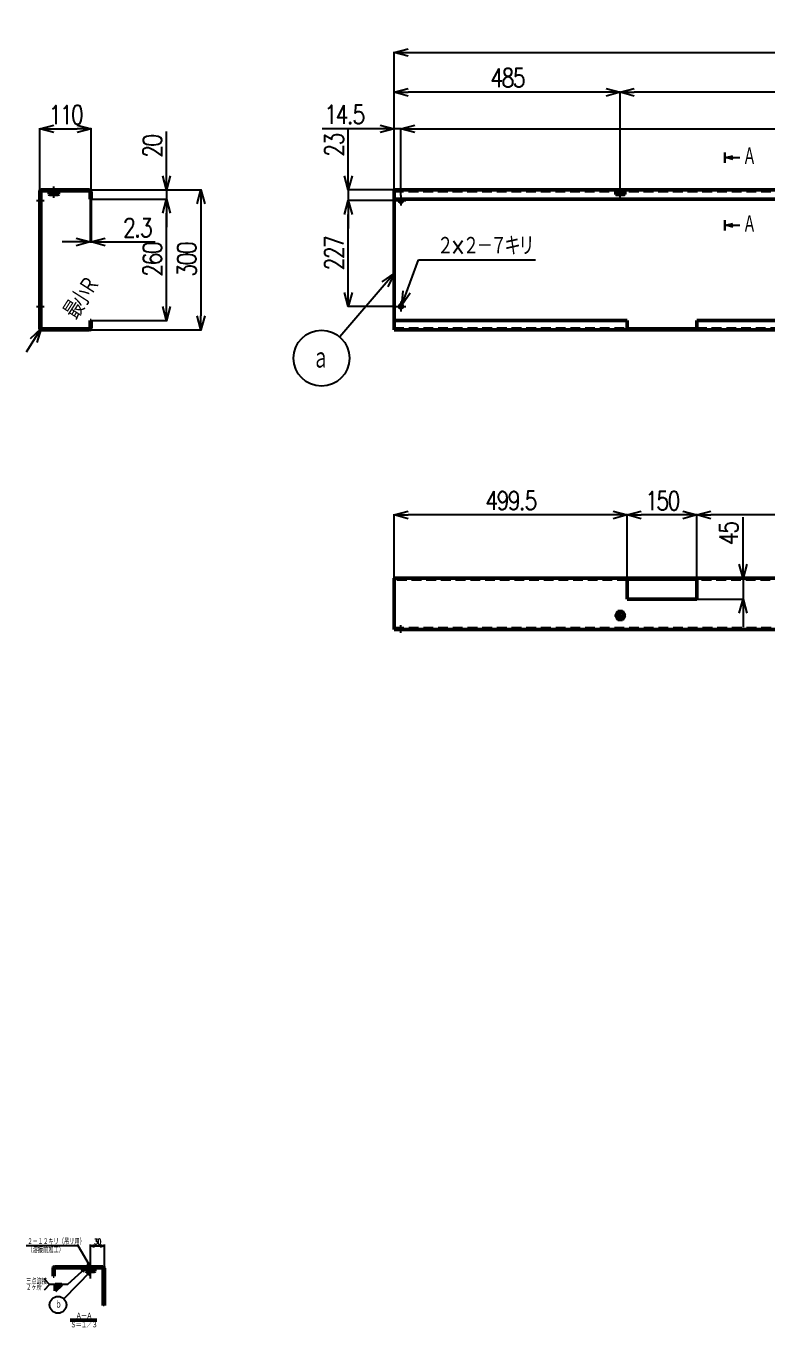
# Model space of a CAD drawing. Header units: millimetres. Extents: x -2763 to 218, y -2289 to 501.
# Drawn here: x -2763 to -1172, y -2289 to 501 of the extents above; entities that cross this region are included whole.
import ezdxf

# ---------------------------------------------------------------- set-up
doc = ezdxf.new("R2010")
doc.units = ezdxf.units.MM
doc.header["$LTSCALE"] = 1.653543
doc.linetypes.add('CENTER', pattern=[50.8, 31.75, -6.35, 6.35, -6.35])
doc.linetypes.add('DASHED', pattern=[19.05, 12.7, -6.35])
for name, color, linetype in [('NoLayerName_001', 7, 'Continuous'), ('NoLayerName_002', 7, 'Continuous'), ('NoLayerName_003', 7, 'Continuous')]:
    doc.layers.add(name, color=color, linetype=linetype)
doc.styles.get("Standard").update_dxf_attribs({"font": 'txt', "bigfont": 'extfont2'})
doc.dimstyles.get("Standard").update_dxf_attribs({"dimtxt": 2.5, "dimasz": 2.5, "dimexe": 1.25, "dimexo": 0.625, "dimtad": 1, "dimdec": 3, "dimzin": 0, "dimdsep": 46, "dimtxsty": 'Standard', "dimcen": 2.5, "dimadec": 0, "dimazin": 0, "dimtfac": 0.75, "dimtdec": 3, "dimtmove": 0, "dimatfit": 3, "dimfxl": 1, "dimarcsym": 0})

# ---------------------------------------------------------------- blocks, each defined once
blk = doc.blocks.new('_OPEN30')
at = {"color": 0, "linetype": 'ByBlock', "lineweight": -2}
for p, q in [((-1, 0.267949), (0, 0)), ((0, 0), (-1, -0.267949)), ((0, 0), (-1, 0))]:
    blk.add_line(p, q, dxfattribs=at)
blk = doc.blocks.new('*D40')
at = {"layer": 'Defpoints', "color": 0}
for p in [(-2071.7, 127), (-1970.5, 127), (-1971.8, -100)]:
    blk.add_point(p, dxfattribs=at)
at = {"layer": 'NoLayerName_001', "color": 0, "linetype": 'Continuous', "lineweight": 25}
for p, q in [((-1971.1, 127), (-2073, 127)), ((-2071.7, -70), (-2071.7, 97)), ((-1972.4, -100), (-2073, -100))]:
    blk.add_line(p, q, dxfattribs=at)
at = {"layer": 'NoLayerName_001', "color": 0, "lineweight": 25, "xscale": 30, "yscale": 30, "zscale": 30}
for p, rotation in [((-2071.7, 127), 90), ((-2071.7, -100), 270)]:
    blk.add_blockref('_OPEN30', p, dxfattribs=dict(at, rotation=rotation))
at = {"layer": 'NoLayerName_001', "color": 2, "lineweight": 50, "insert": (-2102.2, 13.5), "char_height": 40, "attachment_point": 5, "rotation": 90}
blk.add_mtext('\\W0.800000;\\T0.875000;227', dxfattribs=at)
blk = doc.blocks.new('*D41')
at = {"layer": 'Defpoints', "color": 0}
for p in [(-1973.5, 150), (-2071.7, 127), (-1970.5, 127)]:
    blk.add_point(p, dxfattribs=at)
at = {"layer": 'NoLayerName_001', "color": 0, "linetype": 'Continuous', "lineweight": 25}
for p, q in [((-2071.7, 150), (-2071.7, 280.3)), ((-2071.7, 180), (-2071.7, 210)), ((-1974.1, 150), (-2073, 150)), ((-2071.7, 150), (-2071.7, 127)), ((-1971.1, 127), (-2073, 127)), ((-2071.7, 97), (-2071.7, 67))]:
    blk.add_line(p, q, dxfattribs=at)
at = {"layer": 'NoLayerName_001', "color": 0, "lineweight": 25, "xscale": 30, "yscale": 30, "zscale": 30}
for p, rotation in [((-2071.7, 150), 270), ((-2071.7, 127), 90)]:
    blk.add_blockref('_OPEN30', p, dxfattribs=dict(at, rotation=rotation))
at = {"layer": 'NoLayerName_001', "color": 2, "lineweight": 50, "insert": (-2102.2, 245.1), "char_height": 40, "attachment_point": 5, "rotation": 90}
blk.add_mtext('\\W0.800000;\\T0.875000;23', dxfattribs=at)
blk = doc.blocks.new('*D42')
at = {"layer": 'Defpoints', "color": 0}
for p in [(0, 444.3), (-1973.5, 150), (0, 150)]:
    blk.add_point(p, dxfattribs=at)
at = {"layer": 'NoLayerName_001', "color": 0, "linetype": 'Continuous', "lineweight": 25}
for p, q in [((-1973.5, 150.6), (-1973.5, 445.6)), ((-1943.5, 444.3), (-30, 444.3)), ((0, 150.6), (0, 445.6))]:
    blk.add_line(p, q, dxfattribs=at)
at = {"layer": 'NoLayerName_001', "color": 0, "lineweight": 25, "xscale": 30, "yscale": 30, "zscale": 30, "rotation": 180}
blk.add_blockref('_OPEN30', (-1973.5, 444.3), dxfattribs=at)
at = {"layer": 'NoLayerName_001', "color": 0, "lineweight": 25, "xscale": 30, "yscale": 30, "zscale": 30}
blk.add_blockref('_OPEN30', (0, 444.3), dxfattribs=at)
at = {"layer": 'NoLayerName_001', "color": 2, "lineweight": 50, "insert": (-979.5, 474.7), "char_height": 40, "attachment_point": 5}
blk.add_mtext('\\W0.800000;\\T0.875000;1973.5', dxfattribs=at)
blk = doc.blocks.new('*D43')
at = {"layer": 'Defpoints', "color": 0}
for p in [(-1973.5, 280.6), (-1973.5, 150), (-1959, 137.5)]:
    blk.add_point(p, dxfattribs=at)
at = {"layer": 'NoLayerName_001', "color": 0, "linetype": 'Continuous', "lineweight": 25}
for p, q in [((-1973.5, 280.6), (-2128.1, 280.6)), ((-2003.5, 280.6), (-2033.5, 280.6)), ((-1973.5, 150.6), (-1973.5, 281.9)), ((-1959, 280.6), (-1973.5, 280.6)), ((-1929, 280.6), (-1899, 280.6))]:
    blk.add_line(p, q, dxfattribs=at)
at = {"layer": 'NoLayerName_001', "color": 0, "lineweight": 25, "xscale": 30, "yscale": 30, "zscale": 30}
blk.add_blockref('_OPEN30', (-1973.5, 280.6), dxfattribs=at)
at = {"layer": 'NoLayerName_001', "color": 0, "lineweight": 25, "xscale": 30, "yscale": 30, "zscale": 30, "rotation": 180}
blk.add_blockref('_OPEN30', (-1959, 280.6), dxfattribs=at)
at = {"layer": 'NoLayerName_001', "color": 2, "lineweight": 50, "insert": (-2080.8, 311.5), "char_height": 40, "attachment_point": 5}
blk.add_mtext('\\W0.800000;\\T0.875000;14.5', dxfattribs=at)
blk = doc.blocks.new('*D45')
at = {"layer": 'Defpoints', "color": 0}
for p in [(-1973.5, 359), (-1973.5, 150), (-1488.5, 157)]:
    blk.add_point(p, dxfattribs=at)
at = {"layer": 'NoLayerName_001', "color": 0, "linetype": 'Continuous', "lineweight": 25}
for p, q in [((-1973.5, 150.6), (-1973.5, 360.2)), ((-1518.5, 359), (-1943.5, 359)), ((-1488.5, 157.6), (-1488.5, 360.2))]:
    blk.add_line(p, q, dxfattribs=at)
at = {"layer": 'NoLayerName_001', "color": 0, "lineweight": 25, "xscale": 30, "yscale": 30, "zscale": 30}
for p, rotation in [((-1973.5, 359), 180), ((-1488.5, 359), 360)]:
    blk.add_blockref('_OPEN30', p, dxfattribs=dict(at, rotation=rotation))
at = {"layer": 'NoLayerName_001', "color": 2, "lineweight": 50, "insert": (-1731, 389.9), "char_height": 40, "attachment_point": 5}
blk.add_mtext('\\W0.800000;\\T0.875000;485', dxfattribs=at)
blk = doc.blocks.new('*D46')
at = {"layer": 'Defpoints', "color": 0}
for p in [(-1488.5, 359), (-1488.5, 359), (-488.5, 157)]:
    blk.add_point(p, dxfattribs=at)
at = {"layer": 'NoLayerName_001', "color": 0, "linetype": 'Continuous', "lineweight": 25}
for p, q in [((-518.5, 359), (-1458.5, 359)), ((-488.5, 157.6), (-488.5, 360.2))]:
    blk.add_line(p, q, dxfattribs=at)
at = {"layer": 'NoLayerName_001', "color": 0, "lineweight": 25, "xscale": 30, "yscale": 30, "zscale": 30}
for p, rotation in [((-1488.5, 359), 180), ((-488.5, 359), 360)]:
    blk.add_blockref('_OPEN30', p, dxfattribs=dict(at, rotation=rotation))
at = {"layer": 'NoLayerName_001', "color": 2, "lineweight": 50, "insert": (-988.5, 389.4), "char_height": 40, "attachment_point": 5}
blk.add_mtext('\\W0.800000;\\T0.875000;1000', dxfattribs=at)
blk = doc.blocks.new('*D47')
at = {"layer": 'Defpoints', "color": 0}
for p in [(-19.5, 280.6), (-1959, 137.5), (-19.5, 137.5)]:
    blk.add_point(p, dxfattribs=at)
at = {"layer": 'NoLayerName_001', "color": 0, "linetype": 'Continuous', "lineweight": 25}
for p, q in [((-1959, 138.1), (-1959, 281.9)), ((-1929, 280.6), (-49.5, 280.6)), ((-19.5, 138.1), (-19.5, 281.9))]:
    blk.add_line(p, q, dxfattribs=at)
at = {"layer": 'NoLayerName_001', "color": 0, "lineweight": 25, "xscale": 30, "yscale": 30, "zscale": 30, "rotation": 180}
blk.add_blockref('_OPEN30', (-1959, 280.6), dxfattribs=at)
at = {"layer": 'NoLayerName_001', "color": 0, "lineweight": 25, "xscale": 30, "yscale": 30, "zscale": 30}
blk.add_blockref('_OPEN30', (-19.5, 280.6), dxfattribs=at)
at = {"layer": 'NoLayerName_001', "color": 2, "lineweight": 50, "insert": (-989.3, 311), "char_height": 40, "attachment_point": 5}
blk.add_mtext('\\W0.800000;\\T0.875000;1939.5', dxfattribs=at)
blk = doc.blocks.new('JZB_0007')
at = {"layer": 'NoLayerName_002', "color": 7, "linetype": 'Continuous', "lineweight": 50}
for p, q in [((0, 300), (0, 0)), ((0, 300), (1973.5, 300)), ((0, 280), (1973.5, 280)), ((1973.5, 300), (1973.5, 0)), ((0, 20), (499.5, 20)), ((499.5, 0), (499.5, 20)), ((649.5, 2.3), (499.5, 2.3)), ((649.5, 0), (649.5, 20)), ((649.5, 20), (1499.5, 20)), ((1499.5, 0), (1499.5, 20)), ((1649.5, 2.3), (1499.5, 2.3)), ((1649.5, 0), (1649.5, 20)), ((1649.5, 20), (1973.5, 20)), ((1973.5, 0), (0, 0))]:
    blk.add_line(p, q, dxfattribs=at)
at = {"layer": 'NoLayerName_002', "color": 3, "linetype": 'DASHED', "lineweight": 50}
for p, q in [((1973.5, 297.7), (0, 297.7)), ((0, 2.3), (499.5, 2.3)), ((649.5, 2.3), (1499.5, 2.3)), ((1649.5, 2.3), (1973.5, 2.3))]:
    blk.add_line(p, q, dxfattribs=at)
blk = doc.blocks.new('JZB_0008')
at = {"layer": 'NoLayerName_003', "color": 4, "linetype": 'CENTER', "lineweight": 25}
blk.add_line((0, 0), (0, 24.3), dxfattribs=at)
blk = doc.blocks.new('JZB_0011')
at = {"layer": 'NoLayerName_002', "color": 3, "linetype": 'DASHED', "lineweight": 50}
for p, q in [((0, 2.3), (0, 0)), ((12, 0), (12, 2.3))]:
    blk.add_line(p, q, dxfattribs=at)
blk = doc.blocks.new('JZB_0012')
at = {"layer": 'NoLayerName_002', "color": 4, "linetype": 'CENTER', "lineweight": 25}
for p, q in [((0, 10.5), (21, 10.5)), ((10.5, 21), (10.5, 0))]:
    blk.add_line(p, q, dxfattribs=at)
at = {"layer": 'NoLayerName_002', "color": 7, "linetype": 'Continuous', "lineweight": 50}
blk.add_circle((10.5, 10.5), 3.5, dxfattribs=at)
blk = doc.blocks.new('JZB_0015')
at = {"layer": 'NoLayerName_002', "color": 4, "linetype": 'CENTER', "lineweight": 25}
for p, q in [((0, 10.5), (21, 10.5)), ((10.5, 21), (10.5, 0))]:
    blk.add_line(p, q, dxfattribs=at)
at = {"layer": 'NoLayerName_002', "color": 7, "linetype": 'Continuous', "lineweight": 50}
blk.add_arc((10.5, 10.5), 3.5, 121.0027, 58.9973, dxfattribs=at)
at = {"layer": 'NoLayerName_002', "color": 3, "linetype": 'DASHED', "lineweight": 50}
blk.add_arc((10.5, 10.5), 3.5, 58.9973, 121.0027, dxfattribs=at)
blk = doc.blocks.new('JZB_0016')
at = {"layer": 'NoLayerName_003', "color": 3, "linetype": 'DASHED', "lineweight": 50}
for p, q in [((0, 8), (0, 0.9)), ((0, 0.9), (0.2, 0.8)), ((0.2, 0.8), (1.6, 0)), ((1.6, 0), (18.1, 0)), ((4.6, 8), (4.6, 0.9)), ((14.4, 8), (14.4, 0.9)), ((18.1, 0), (19.4, 0.8)), ((19.6, 0.9), (19.4, 0.8)), ((19.6, 8), (19.6, 0.9))]:
    blk.add_line(p, q, dxfattribs=at)
for points, start_tangent, end_tangent in [([(0.2, 0.8), (1.2, 0.3), (2.4, 0.1), (3.5, 0.4), (4.6, 0.9)], (0.908709, -0.417431), (0.893804, 0.448458)), ([(4.6, 0.9), (8.1, 0.2), (10.6, 0.2), (13.1, 0.6), (14.4, 0.9)], (0.981285, -0.192563), (0.967962, 0.251095)), ([(14.4, 0.9), (15.7, 0.3), (17.2, 0.1), (18.4, 0.4), (19.6, 0.9)], (0.922243, -0.386611), (0.917216, 0.39839))]:
    blk.add_spline(points, degree=3, dxfattribs=dict(at, start_tangent=start_tangent, end_tangent=end_tangent))
blk = doc.blocks.new('JZB_0017')
at = {"layer": 'NoLayerName_003', "color": 4, "linetype": 'CENTER', "lineweight": 25}
blk.add_line((0, 0), (0, 24.3), dxfattribs=at)
blk = doc.blocks.new('DIM_0002')
at = {"layer": 'NoLayerName_001', "color": 3, "linetype": 'Continuous', "lineweight": 25}
for points in [[(215.8, 241.1), (99.1, 105.5)], [(190.1, 223.6), (215.8, 241.1), (202.3, 213.1)]]:
    blk.add_lwpolyline(points, dxfattribs=at)
blk.add_circle((60, 60), 60, dxfattribs=at)
at = {"layer": 'NoLayerName_001', "color": 2, "linetype": 'Continuous', "lineweight": 50, "width": 0.666667}
blk.add_text('ａ', height=50, dxfattribs=at).set_placement((40, 35))
blk = doc.blocks.new('*D48')
at = {"layer": 'Defpoints', "color": 0}
for p in [(-2625.6, 130), (-2623.3, 130), (-2623.3, 38.3)]:
    blk.add_point(p, dxfattribs=at)
at = {"layer": 'NoLayerName_001', "color": 0, "linetype": 'Continuous', "lineweight": 25}
for p, q in [((-2625.6, 129.4), (-2625.6, 37.1)), ((-2623.3, 129.4), (-2623.3, 37.1)), ((-2655.6, 38.3), (-2685.6, 38.3)), ((-2625.6, 38.3), (-2623.3, 38.3)), ((-2623.3, 38.3), (-2486.1, 38.3)), ((-2593.3, 38.3), (-2563.3, 38.3))]:
    blk.add_line(p, q, dxfattribs=at)
at = {"layer": 'NoLayerName_001', "color": 0, "lineweight": 25, "xscale": 30, "yscale": 30, "zscale": 30}
blk.add_blockref('_OPEN30', (-2625.6, 38.3), dxfattribs=at)
at = {"layer": 'NoLayerName_001', "color": 0, "lineweight": 25, "xscale": 30, "yscale": 30, "zscale": 30, "rotation": 180}
blk.add_blockref('_OPEN30', (-2623.3, 38.3), dxfattribs=at)
at = {"layer": 'NoLayerName_001', "color": 2, "lineweight": 50, "insert": (-2524.7, 68.7), "char_height": 40, "attachment_point": 5}
blk.add_mtext('\\W0.800000;\\T0.875000;2.3', dxfattribs=at)
blk = doc.blocks.new('*D49')
at = {"layer": 'Defpoints', "color": 0}
for p in [(-2623.3, 280.6), (-2733.3, 146.7), (-2623.3, 146.7)]:
    blk.add_point(p, dxfattribs=at)
at = {"layer": 'NoLayerName_001', "color": 0, "linetype": 'Continuous', "lineweight": 25}
for p, q in [((-2733.3, 147.3), (-2733.3, 281.9)), ((-2703.3, 280.6), (-2653.3, 280.6)), ((-2623.3, 147.3), (-2623.3, 281.9))]:
    blk.add_line(p, q, dxfattribs=at)
at = {"layer": 'NoLayerName_001', "color": 0, "lineweight": 25, "xscale": 30, "yscale": 30, "zscale": 30, "rotation": 180}
blk.add_blockref('_OPEN30', (-2733.3, 280.6), dxfattribs=at)
at = {"layer": 'NoLayerName_001', "color": 0, "lineweight": 25, "xscale": 30, "yscale": 30, "zscale": 30}
blk.add_blockref('_OPEN30', (-2623.3, 280.6), dxfattribs=at)
at = {"layer": 'NoLayerName_001', "color": 2, "lineweight": 50, "insert": (-2678.3, 311), "char_height": 40, "attachment_point": 5}
blk.add_mtext('\\W0.800000;\\T0.875000;110', dxfattribs=at)
blk = doc.blocks.new('*D51')
at = {"layer": 'Defpoints', "color": 0}
for p in [(-2730.5, -147.5), (-2730, -146.7)]:
    blk.add_point(p, dxfattribs=at)
at = {"layer": 'NoLayerName_001', "color": 0, "linetype": 'Continuous', "lineweight": 25}
for p, q in [((-2730, -146.7), (-2730.5, -147.5)), ((-2746.7, -172.8), (-2762.9, -198.1))]:
    blk.add_line(p, q, dxfattribs=at)
at = {"layer": 'NoLayerName_001', "color": 0, "lineweight": 25, "xscale": 30, "yscale": 30, "zscale": 30, "rotation": 57.36052432520979}
blk.add_blockref('_OPEN30', (-2730.5, -147.5), dxfattribs=at)
at = {"layer": 'NoLayerName_001', "color": 2, "lineweight": 50, "insert": (-2644.7, -82.2), "char_height": 40, "attachment_point": 5, "rotation": 57.3605}
blk.add_mtext('\\W0.800000;\\T0.875000;最小Ｒ', dxfattribs=at)
blk = doc.blocks.new('_NONE')
blk = doc.blocks.new('*D52')
at = {"layer": 'Defpoints', "color": 0}
for p in [(-2626.6, 150), (-2626.6, -150), (-2387.8, -150)]:
    blk.add_point(p, dxfattribs=at)
at = {"layer": 'NoLayerName_001', "color": 0, "linetype": 'Continuous', "lineweight": 25}
for p, q in [((-2626, 150), (-2386.5, 150)), ((-2387.8, 120), (-2387.8, -120)), ((-2626, -150), (-2386.5, -150))]:
    blk.add_line(p, q, dxfattribs=at)
at = {"layer": 'NoLayerName_001', "color": 0, "lineweight": 25, "xscale": 30, "yscale": 30, "zscale": 30}
for p, rotation in [((-2387.8, 150), 90), ((-2387.8, -150), 270)]:
    blk.add_blockref('_OPEN30', p, dxfattribs=dict(at, rotation=rotation))
at = {"layer": 'NoLayerName_001', "color": 2, "lineweight": 50, "insert": (-2418.2, 0), "char_height": 40, "attachment_point": 5, "rotation": 90}
blk.add_mtext('\\W0.800000;\\T0.875000;300', dxfattribs=at)
blk = doc.blocks.new('*D53')
at = {"layer": 'Defpoints', "color": 0}
for p in [(-2623.3, 130), (-2461.5, 130), (-2623.3, -130)]:
    blk.add_point(p, dxfattribs=at)
at = {"layer": 'NoLayerName_001', "color": 0, "linetype": 'Continuous', "lineweight": 25}
for p, q in [((-2622.7, 130), (-2460.3, 130)), ((-2461.5, -100), (-2461.5, 100)), ((-2622.7, -130), (-2460.3, -130))]:
    blk.add_line(p, q, dxfattribs=at)
at = {"layer": 'NoLayerName_001', "color": 0, "lineweight": 25, "xscale": 30, "yscale": 30, "zscale": 30}
for p, rotation in [((-2461.5, 130), 90), ((-2461.5, -130), 270)]:
    blk.add_blockref('_OPEN30', p, dxfattribs=dict(at, rotation=rotation))
at = {"layer": 'NoLayerName_001', "color": 2, "lineweight": 50, "insert": (-2491.9, 0), "char_height": 40, "attachment_point": 5, "rotation": 90}
blk.add_mtext('\\W0.800000;\\T0.875000;260', dxfattribs=at)
blk = doc.blocks.new('*D54')
at = {"layer": 'Defpoints', "color": 0}
for p in [(-2626.6, 150), (-2623.3, 130), (-2461.5, 130)]:
    blk.add_point(p, dxfattribs=at)
at = {"layer": 'NoLayerName_001', "color": 0, "linetype": 'Continuous', "lineweight": 25}
for p, q in [((-2461.5, 150), (-2461.5, 274.9)), ((-2461.5, 180), (-2461.5, 210)), ((-2626, 150), (-2460.3, 150)), ((-2461.5, 150), (-2461.5, 130)), ((-2622.7, 130), (-2460.3, 130)), ((-2461.5, 100), (-2461.5, 70))]:
    blk.add_line(p, q, dxfattribs=at)
at = {"layer": 'NoLayerName_001', "color": 0, "lineweight": 25, "xscale": 30, "yscale": 30, "zscale": 30}
for p, rotation in [((-2461.5, 150), 270), ((-2461.5, 130), 90)]:
    blk.add_blockref('_OPEN30', p, dxfattribs=dict(at, rotation=rotation))
at = {"layer": 'NoLayerName_001', "color": 2, "lineweight": 50, "insert": (-2491.9, 242.5), "char_height": 40, "attachment_point": 5, "rotation": 90}
blk.add_mtext('\\W0.800000;\\T0.875000;20', dxfattribs=at)
blk = doc.blocks.new('JZB_0020')
at = {"layer": 'NoLayerName_002', "color": 7, "linetype": 'Continuous', "lineweight": 50}
for p, q in [((0, 3.3), (0, 296.7)), ((2.3, 296.7), (2.3, 3.3)), ((3.3, 300), (106.7, 300)), ((106.7, 297.7), (3.3, 297.7)), ((107.7, 280), (107.7, 296.7)), ((110, 280), (107.7, 280)), ((110, 296.7), (110, 280)), ((3.3, 2.3), (106.7, 2.3)), ((107.7, 20), (110, 20)), ((107.7, 3.3), (107.7, 20)), ((110, 20), (110, 3.3)), ((106.7, 0), (3.3, 0))]:
    blk.add_line(p, q, dxfattribs=at)
at = {"layer": 'NoLayerName_002', "color": 3, "linetype": 'DASHED', "lineweight": 50}
blk.add_line((65, 0), (65, 2.3), dxfattribs=at)
at = {"layer": 'NoLayerName_002', "color": 7, "linetype": 'Continuous', "lineweight": 50}
for centre, radius, start, end in [((3.3, 296.7), 3.3, 90, 180), ((3.3, 296.7), 1, 90, 180), ((106.7, 296.7), 3.3, 0, 90), ((106.7, 296.7), 1, 0, 90), ((3.3, 3.3), 3.3, 180, 270), ((3.3, 3.3), 1, 180, 270), ((106.7, 3.3), 1, 270, 0), ((106.7, 3.3), 3.3, 270, 0)]:
    blk.add_arc(centre, radius, start, end, dxfattribs=at)
blk = doc.blocks.new('JZB_0021')
at = {"layer": 'NoLayerName_003', "color": 3, "linetype": 'DASHED', "lineweight": 50}
for p, q in [((0, 15), (0, 7)), ((0.8, 15), (0.8, 7)), ((9.2, 15), (9.2, 7)), ((10, 7), (10, 15))]:
    blk.add_line(p, q, dxfattribs=at)
at = {"layer": 'NoLayerName_003', "color": 4, "linetype": 'CENTER', "lineweight": 25}
blk.add_line((5, 0), (5, 24.3), dxfattribs=at)
blk = doc.blocks.new('JZB_0022')
at = {"layer": 'NoLayerName_002', "color": 4, "linetype": 'CENTER', "lineweight": 25}
blk.add_line((0, 3.5), (16.3, 3.5), dxfattribs=at)
at = {"layer": 'NoLayerName_002', "color": 3, "linetype": 'DASHED', "lineweight": 50}
for p, q in [((9.3, 7), (7, 7)), ((7, 0), (9.3, 0))]:
    blk.add_line(p, q, dxfattribs=at)
blk = doc.blocks.new('JZB_0023')
at = {"layer": 'NoLayerName_002', "color": 4, "linetype": 'CENTER', "lineweight": 25}
blk.add_line((0, 3.5), (16.3, 3.5), dxfattribs=at)
at = {"layer": 'NoLayerName_002', "color": 3, "linetype": 'DASHED', "lineweight": 50}
for p, q in [((9.3, 7), (7, 7)), ((7, 0), (9.3, 0))]:
    blk.add_line(p, q, dxfattribs=at)
blk = doc.blocks.new('JZB_0024')
at = {"layer": 'NoLayerName_002', "color": 3, "linetype": 'DASHED', "lineweight": 50}
for p, q in [((0, 2.3), (0, 0)), ((12, 0), (12, 2.3))]:
    blk.add_line(p, q, dxfattribs=at)
blk = doc.blocks.new('JZB_0025')
at = {"layer": 'NoLayerName_003', "color": 7, "linetype": 'Continuous', "lineweight": 50}
for p, q in [((0, 8), (0, 0.9)), ((0, 0.9), (0.2, 0.8)), ((0.2, 0.8), (1.6, 0)), ((1.6, 0), (18.1, 0)), ((4.6, 8), (4.6, 0.9)), ((14.4, 8), (14.4, 0.9)), ((18.1, 0), (19.4, 0.8)), ((19.6, 0.9), (19.4, 0.8)), ((19.6, 8), (19.6, 0.9))]:
    blk.add_line(p, q, dxfattribs=at)
for points, start_tangent, end_tangent in [([(0.2, 0.8), (1.2, 0.3), (2.4, 0.1), (3.5, 0.4), (4.6, 0.9)], (0.908709, -0.417431), (0.893804, 0.448458)), ([(4.6, 0.9), (8.1, 0.2), (10.6, 0.2), (13.1, 0.6), (14.4, 0.9)], (0.981285, -0.192563), (0.967962, 0.251095)), ([(14.4, 0.9), (15.7, 0.3), (17.2, 0.1), (18.4, 0.4), (19.6, 0.9)], (0.922243, -0.386611), (0.917216, 0.39839))]:
    blk.add_spline(points, degree=3, dxfattribs=dict(at, start_tangent=start_tangent, end_tangent=end_tangent))
blk = doc.blocks.new('*D55')
at = {"layer": 'Defpoints', "color": 0}
for p in [(-1973.5, -546.7), (-1973.5, -682.3), (-1474, -682.3)]:
    blk.add_point(p, dxfattribs=at)
at = {"layer": 'NoLayerName_001', "color": 0, "linetype": 'Continuous', "lineweight": 25}
for p, q in [((-1973.5, -681.7), (-1973.5, -545.4)), ((-1504, -546.7), (-1943.5, -546.7)), ((-1474, -681.7), (-1474, -545.4))]:
    blk.add_line(p, q, dxfattribs=at)
at = {"layer": 'NoLayerName_001', "color": 0, "lineweight": 25, "xscale": 30, "yscale": 30, "zscale": 30}
for p, rotation in [((-1973.5, -546.7), 180), ((-1474, -546.7), 360)]:
    blk.add_blockref('_OPEN30', p, dxfattribs=dict(at, rotation=rotation))
at = {"layer": 'NoLayerName_001', "color": 2, "lineweight": 50, "insert": (-1723.8, -515.8), "char_height": 40, "attachment_point": 5}
blk.add_mtext('\\W0.800000;\\T0.875000;499.5', dxfattribs=at)
blk = doc.blocks.new('*D56')
at = {"layer": 'Defpoints', "color": 0}
for p in [(-1474, -546.7), (-1474, -682.3), (-1324, -682.3)]:
    blk.add_point(p, dxfattribs=at)
at = {"layer": 'NoLayerName_001', "color": 0, "linetype": 'Continuous', "lineweight": 25}
for p, q in [((-1474, -681.7), (-1474, -545.4)), ((-1354, -546.7), (-1444, -546.7)), ((-1324, -681.7), (-1324, -545.4))]:
    blk.add_line(p, q, dxfattribs=at)
at = {"layer": 'NoLayerName_001', "color": 0, "lineweight": 25, "xscale": 30, "yscale": 30, "zscale": 30, "rotation": 180}
blk.add_blockref('_OPEN30', (-1474, -546.7), dxfattribs=at)
at = {"layer": 'NoLayerName_001', "color": 0, "lineweight": 25, "xscale": 30, "yscale": 30, "zscale": 30}
blk.add_blockref('_OPEN30', (-1324, -546.7), dxfattribs=at)
at = {"layer": 'NoLayerName_001', "color": 2, "lineweight": 50, "insert": (-1399, -516.2), "char_height": 40, "attachment_point": 5}
blk.add_mtext('\\W0.800000;\\T0.875000;150', dxfattribs=at)
blk = doc.blocks.new('*D57')
at = {"layer": 'Defpoints', "color": 0}
for p in [(-1988.8, -682.3), (-1324, -727.3), (-1225.1, -727.3)]:
    blk.add_point(p, dxfattribs=at)
at = {"layer": 'NoLayerName_001', "color": 0, "linetype": 'Continuous', "lineweight": 25}
for p, q in [((-1225.1, -682.3), (-1225.1, -551.7)), ((-1225.1, -652.3), (-1225.1, -622.3)), ((-1225.1, -682.3), (-1225.1, -727.3)), ((-1323.4, -727.3), (-1223.9, -727.3)), ((-1225.1, -757.3), (-1225.1, -787.3))]:
    blk.add_line(p, q, dxfattribs=at)
at = {"layer": 'NoLayerName_001', "color": 0, "lineweight": 25, "xscale": 30, "yscale": 30, "zscale": 30}
for p, rotation in [((-1225.1, -682.3), 270), ((-1225.1, -727.3), 90)]:
    blk.add_blockref('_OPEN30', p, dxfattribs=dict(at, rotation=rotation))
at = {"layer": 'NoLayerName_001', "color": 2, "lineweight": 50, "insert": (-1256, -587), "char_height": 40, "attachment_point": 5, "rotation": 90}
blk.add_mtext('\\W0.800000;\\T0.875000;45', dxfattribs=at)
blk = doc.blocks.new('*D59')
at = {"layer": 'Defpoints', "color": 0}
for p in [(-1324, -546.7), (-1324, -682.3), (-474, -682.3)]:
    blk.add_point(p, dxfattribs=at)
at = {"layer": 'NoLayerName_001', "color": 0, "linetype": 'Continuous', "lineweight": 25}
for p, q in [((-1324, -681.7), (-1324, -545.4)), ((-504, -546.7), (-1294, -546.7)), ((-474, -681.7), (-474, -545.4))]:
    blk.add_line(p, q, dxfattribs=at)
at = {"layer": 'NoLayerName_001', "color": 0, "lineweight": 25, "xscale": 30, "yscale": 30, "zscale": 30}
for p, rotation in [((-1324, -546.7), 180), ((-474, -546.7), 360)]:
    blk.add_blockref('_OPEN30', p, dxfattribs=dict(at, rotation=rotation))
at = {"layer": 'NoLayerName_001', "color": 2, "lineweight": 50, "insert": (-899, -516.2), "char_height": 40, "attachment_point": 5}
blk.add_mtext('\\W0.800000;\\T0.875000;850', dxfattribs=at)
blk = doc.blocks.new('JZB_0027')
at = {"layer": 'NoLayerName_002', "color": 7, "linetype": 'Continuous', "lineweight": 50}
for p, q in [((1973.5, 110), (0, 110)), ((0, 110), (0, 0)), ((499.5, 65), (499.5, 110)), ((499.5, 107.7), (649.5, 107.7)), ((649.5, 110), (649.5, 65)), ((1499.5, 110), (1499.5, 65)), ((1499.5, 107.7), (1649.5, 107.7)), ((1649.5, 110), (1649.5, 65)), ((1973.5, 110), (1973.5, 0)), ((499.5, 65), (649.5, 65)), ((1499.5, 65), (1649.5, 65)), ((1973.5, 0), (0, 0))]:
    blk.add_line(p, q, dxfattribs=at)
at = {"layer": 'NoLayerName_002', "color": 3, "linetype": 'DASHED', "lineweight": 50}
for p, q in [((499.5, 107.7), (0, 107.7)), ((1499.5, 107.7), (649.5, 107.7)), ((1973.5, 107.7), (1649.5, 107.7)), ((0, 2.3), (1973.5, 2.3))]:
    blk.add_line(p, q, dxfattribs=at)
blk = doc.blocks.new('JZB_0028')
at = {"layer": 'NoLayerName_003', "color": 4, "linetype": 'CENTER', "lineweight": 25}
for p, q in [((0, 12), (24, 12)), ((12, 24), (12, 0))]:
    blk.add_line(p, q, dxfattribs=at)
blk = doc.blocks.new('JZB_0031')
at = {"layer": 'NoLayerName_002', "color": 3, "linetype": 'DASHED', "lineweight": 50}
for p, q in [((0, 9.3), (0, 7)), ((7, 7), (7, 9.3))]:
    blk.add_line(p, q, dxfattribs=at)
at = {"layer": 'NoLayerName_002', "color": 4, "linetype": 'CENTER', "lineweight": 25}
blk.add_line((3.5, 0), (3.5, 16.3), dxfattribs=at)
blk = doc.blocks.new('*D63')
at = {"layer": 'Defpoints', "color": 0}
for p in [(-2594.8, -2113.2), (-2624.8, -2142.8), (-2594.8, -2161.1)]:
    blk.add_point(p, dxfattribs=at)
at = {"layer": 'NoLayerName_001', "color": 0, "linetype": 'Continuous', "lineweight": 25}
for p, q in [((-2624.8, -2142.2), (-2624.8, -2110.2)), ((-2615.8, -2113.2), (-2603.8, -2113.2)), ((-2594.8, -2160.5), (-2594.8, -2110.2))]:
    blk.add_line(p, q, dxfattribs=at)
at = {"layer": 'NoLayerName_001', "color": 0, "lineweight": 25, "xscale": 9, "yscale": 9, "zscale": 9, "rotation": 180}
blk.add_blockref('_OPEN30', (-2624.8, -2113.2), dxfattribs=at)
at = {"layer": 'NoLayerName_001', "color": 0, "lineweight": 25, "xscale": 9, "yscale": 9, "zscale": 9}
blk.add_blockref('_OPEN30', (-2594.8, -2113.2), dxfattribs=at)
at = {"layer": 'NoLayerName_001', "color": 2, "lineweight": 50, "insert": (-2609.8, -2104.1), "char_height": 12, "attachment_point": 5}
blk.add_mtext('\\W0.800000;\\T0.875000;30', dxfattribs=at)
blk = doc.blocks.new('DIM_0005')
at = {"layer": 'NoLayerName_001', "color": 3, "linetype": 'Continuous', "lineweight": 25}
for points in [[(138.1, 0), (111.6, 44.6), (0, 44.6)], [(135.6, 9), (138.1, 0), (131.4, 6.5)]]:
    blk.add_lwpolyline(points, dxfattribs=at)
at = {"layer": 'NoLayerName_001', "color": 2, "linetype": 'Continuous', "lineweight": 50, "width": 0.666667}
for s, p in [('２－１２キリ（吊リ用）', (3, 47.6)), ('（溶接前加工）', (3, 29.6))]:
    blk.add_text(s, height=12, dxfattribs=at).set_placement(p)
blk = doc.blocks.new('JZB_0032')
at = {"layer": 'NoLayerName_002', "color": 7, "linetype": 'Continuous', "lineweight": 50}
for p, q in [((0, 80.1), (0, 63.4)), ((0, 63.4), (2.3, 63.4)), ((2.3, 63.4), (2.3, 80.1)), ((106.7, 83.4), (3.3, 83.4)), ((3.3, 81.1), (106.7, 81.1)), ((107.7, 80.1), (107.7, 0.5)), ((110, 0.5), (110, 80.1))]:
    blk.add_line(p, q, dxfattribs=at)
for centre, radius, start, end in [((3.3, 80.1), 3.3, 90, 180), ((3.3, 80.1), 1, 90, 180), ((106.7, 80.1), 3.3, 0, 90), ((106.7, 80.1), 1, 0, 90)]:
    blk.add_arc(centre, radius, start, end, dxfattribs=at)
at = {"layer": 'NoLayerName_002', "color": 3, "linetype": 'Continuous', "lineweight": 25, "start_tangent": (-0.754606, 0.656179), "end_tangent": (-0.754606, 0.656179)}
blk.add_spline([(110, 0.5), (109.4, 1), (108.8, 0.5), (108.3, 0), (107.7, 0.5)], degree=3, dxfattribs=at)
blk = doc.blocks.new('JZB_0033')
at = {"layer": 'NoLayerName_003', "color": 7, "linetype": 'Continuous', "lineweight": 50}
for p, q in [((0, 8), (0, 0.9)), ((0, 0.9), (0.2, 0.8)), ((0.2, 0.8), (1.6, 0)), ((4.6, 8), (4.6, 0.9)), ((14.4, 8), (14.4, 0.9)), ((18.1, 0), (19.4, 0.8)), ((19.6, 0.9), (19.4, 0.8)), ((19.6, 8), (19.6, 0.9)), ((1.6, 0), (18.1, 0))]:
    blk.add_line(p, q, dxfattribs=at)
for points, start_tangent, end_tangent in [([(0.2, 0.8), (1.2, 0.3), (2.4, 0.1), (3.5, 0.4), (4.6, 0.9)], (0.908709, -0.417431), (0.893804, 0.448458)), ([(4.6, 0.9), (8.1, 0.2), (10.6, 0.2), (13.1, 0.6), (14.4, 0.9)], (0.981285, -0.192563), (0.967962, 0.251095)), ([(14.4, 0.9), (15.7, 0.3), (17.2, 0.1), (18.4, 0.4), (19.6, 0.9)], (0.922243, -0.386611), (0.917216, 0.39839))]:
    blk.add_spline(points, degree=3, dxfattribs=dict(at, start_tangent=start_tangent, end_tangent=end_tangent))
blk = doc.blocks.new('JZB_0034')
at = {"layer": 'NoLayerName_002', "color": 3, "linetype": 'DASHED', "lineweight": 50}
for p, q in [((0, 2.3), (0, 0)), ((12, 0), (12, 2.3))]:
    blk.add_line(p, q, dxfattribs=at)
blk = doc.blocks.new('DIM_0003')
at = {"layer": 'NoLayerName_001', "color": 2, "linetype": 'Continuous', "lineweight": 50}
for p, q in [((62.4, 14.1), (62.4, 0.1)), ((76.5, 14.1), (62.4, 14.1)), ((62.4, 0.1), (76.5, 14.1))]:
    blk.add_line(p, q, dxfattribs=at)
at = {"layer": 'NoLayerName_001', "color": 3, "linetype": 'Continuous', "lineweight": 25}
for points in [[(126.6, 48.2), (88.5, 14.1), (50.4, 14.1)], [(118.3, 44), (126.6, 48.2), (121.5, 40.4)], [(38.4, 26.1), (50.4, 14.1), (38.4, 2.1)]]:
    blk.add_lwpolyline(points, dxfattribs=at)
at = {"layer": 'NoLayerName_001', "color": 2, "linetype": 'Continuous', "lineweight": 50, "width": 0.666667}
for s, p in [('三点溶接', (0, 14.4)), ('２ヶ所', (0, 1.8))]:
    blk.add_text(s, height=12, dxfattribs=at).set_placement(p)
blk = doc.blocks.new('DIM_0004')
at = {"layer": 'NoLayerName_001', "color": 3, "linetype": 'Continuous', "lineweight": 25}
for points in [[(87.5, 89.4), (30.6, 30.9)], [(79.5, 84.6), (87.5, 89.4), (82.9, 81.2)]]:
    blk.add_lwpolyline(points, dxfattribs=at)
blk.add_circle((18, 18), 18, dxfattribs=at)
at = {"layer": 'NoLayerName_001', "color": 2, "linetype": 'Continuous', "lineweight": 50, "width": 0.666667}
blk.add_text('ｂ', height=15, dxfattribs=at).set_placement((12, 10.5))

msp = doc.modelspace()

# ---------------------------------------------------------------- hatches: boundary and pattern name
at = {"layer": 'NoLayerName_001', "linetype": 'Continuous', "lineweight": 25}
h = msp.add_hatch(dxfattribs=at)
h.set_pattern_fill('ANSI31', color=6, scale=0.126)
h.set_pattern_definition([(45, (-2594.7944, -2240.71105), (-0.282878, 0.282878), [])])
h.paths.add_polyline_path([(-2634.6009, -2160.1064), (-2634.6009, -2163.1064), (-2637.6009, -2160.1064)])
h = msp.add_hatch(dxfattribs=at)
h.set_pattern_fill('ANSI31', color=6, scale=0.126, angle=90)
h.set_pattern_definition([(135, (-2594.7944, -2240.71105), (-0.282878, -0.282878), [])])
h.paths.add_polyline_path([(-2614.9879, -2160.1064), (-2614.9879, -2163.1064), (-2611.9879, -2160.1064)])

# ---------------------------------------------------------------- linework, layer by layer
at = {"layer": 'NoLayerName_001', "color": 4, "linetype": 'CENTER', "lineweight": 25}
msp.add_line((-2624.7944, -2183.1064), (-2624.7944, -2142.8064), dxfattribs=at)
at = {"layer": 'NoLayerName_001', "color": 6, "linetype": 'Continuous', "lineweight": 50}
for p, q in [((-2634.6009, -2163.1064), (-2637.6009, -2160.1064)), ((-2614.9879, -2163.1064), (-2611.9879, -2160.1064))]:
    msp.add_line(p, q, dxfattribs=at)
at = {"layer": 'NoLayerName_001', "color": 2, "linetype": 'Continuous', "lineweight": 50, "const_width": 4.96}
for points in [[(-1264.4413, 207.7652), (-1264.4413, 230.6052)], [(-1264.4413, 85.4094), (-1264.4413, 62.5694)]]:
    msp.add_lwpolyline(points, dxfattribs=at)
at = {"layer": 'NoLayerName_003', "color": 3, "linetype": 'DASHED', "lineweight": 50}
for p, q in [((-1498.315, -762.3122), (-1493.4075, -753.8122)), ((-1493.4075, -770.8122), (-1498.315, -762.3122)), ((-1493.4075, -753.8122), (-1483.5925, -753.8122)), ((-1483.5925, -770.8122), (-1493.4075, -770.8122)), ((-1483.5925, -753.8122), (-1478.685, -762.3122)), ((-1478.685, -762.3122), (-1483.5925, -770.8122))]:
    msp.add_line(p, q, dxfattribs=at)
for radius in [8.25, 5, 4.19]:
    msp.add_circle((-1488.5, -762.3122), radius, dxfattribs=at)

# ---------------------------------------------------------------- block references
at = {"layer": 'NoLayerName_001', "color": 3, "linetype": 'Continuous', "lineweight": 25}
for name, p in [('DIM_0002', (-2189.2705, -270.7635)), ('DIM_0005', (-2762.8894, -2157.8064)), ('DIM_0003', (-2762.665, -2209.7927)), ('DIM_0004', (-2712.2647, -2257.4684))]:
    msp.add_blockref(name, p, dxfattribs=at)
at = {"layer": 'NoLayerName_002'}
for name, p in [('JZB_0020', (-2733.289, -150)), ('JZB_0024', (-2709.289, 147.7)), ('JZB_0007', (-1973.5, -150)), ('JZB_0011', (-1494.5, 147.7)), ('JZB_0022', (-2740.289, 123.5)), ('JZB_0015', (-1969.5, 116.5)), ('JZB_0023', (-2740.289, -103.5)), ('JZB_0012', (-1969.5, -110.5)), ('JZB_0027', (-1973.5, -792.3122)), ('JZB_0031', (-1962.5, -799.3122)), ('JZB_0032', (-2704.7944, -2241.2111)), ('JZB_0034', (-2630.7944, -2160.1064))]:
    msp.add_blockref(name, p, dxfattribs=at)
at = {"layer": 'NoLayerName_003'}
for name, p in [('JZB_0025', (-2713.0954, 139.7)), ('JZB_0021', (-2708.289, 132.7)), ('JZB_0016', (-1498.3065, 139.7)), ('JZB_0008', (-1488.5, 132.7)), ('JZB_0017', (-1488.5, 132.7)), ('JZB_0028', (-1500.5, -774.3122)), ('JZB_0033', (-2634.6009, -2168.1064))]:
    msp.add_blockref(name, p, dxfattribs=at)

# ---------------------------------------------------------------- texts
at = {"layer": 'NoLayerName_001', "color": 2, "linetype": 'Continuous', "lineweight": 50, "char_height": 40, "attachment_point": 7, "line_spacing_factor": 0.6}
for insert in [(-1225.9413, 201.6852), (-1225.9413, 56.4894)]:
    msp.add_mtext('\\W0.666667;\\T1.250000;Ａ', dxfattribs=dict(at, insert=insert))
at = {"layer": 'NoLayerName_001', "color": 2, "linetype": 'Continuous', "lineweight": 50, "insert": (-1881.1171, 10), "char_height": 40, "width": 283.333333, "attachment_point": 7, "line_spacing_factor": 0.75}
msp.add_mtext('\\A1;\\W0.793651;\\T0.750000;２×２－７キリ', dxfattribs=at)
at = {"layer": 'NoLayerName_001', "color": 2, "lineweight": 50, "char_height": 12, "width": 61.199998, "attachment_point": 5, "line_spacing_factor": 0.6}
for s, insert in [('\\A1;\\W0.800000;\\T0.750000;\\L\u3000Ａ－Ａ\u3000\\l', (-2639.3718, -2264.0765)), ('\\A1;\\W0.800000;\\T0.750000;Ｓ＝１／３', (-2639.3718, -2282.9533))]:
    msp.add_mtext(s, dxfattribs=dict(at, insert=insert))

# ---------------------------------------------------------------- dimensions: what is measured, and where the dimension line sits
at = {"layer": 'NoLayerName_001', "color": 3, "linetype": 'Continuous', "lineweight": 50}
for base, p1, p2, override, picture, middle in [((0, 444.3253), (-1973.5, 150), (0, 150), {"dimtxt": 40, "dimasz": 30, "dimgap": 10, "dimzin": 8, "dimblk": 'OPEN30', "dimclrd": 0, "dimclre": 0, "dimclrt": 2, "dimtp": 0, "dimtm": 0, "dimlwd": 25, "dimlwe": 25}, '*D42', (-979.5, 444.3253)), ((-2623.289, 280.6078), (-2733.289, 146.7), (-2623.289, 146.7), {"dimtxt": 40, "dimasz": 30, "dimgap": 10, "dimzin": 8, "dimblk": 'OPEN30', "dimclrd": 0, "dimclre": 0, "dimclrt": 2, "dimtp": 0, "dimtm": 0, "dimlwd": 25, "dimlwe": 25}, '*D49', (-2678.289, 280.6078)), ((-19.5, 280.6078), (-1959, 137.5), (-19.5, 137.5), {"dimtxt": 40, "dimasz": 30, "dimgap": 10, "dimzin": 8, "dimblk": 'OPEN30', "dimclrd": 0, "dimclre": 0, "dimclrt": 2, "dimtp": 0, "dimtm": 0, "dimlwd": 25, "dimlwe": 25}, '*D47', (-989.25, 280.6078)), ((-2623.289, 38.3016), (-2625.589, 130), (-2623.289, 130), {"dimtxt": 40, "dimasz": 30, "dimgap": 10, "dimzin": 8, "dimblk": 'OPEN30', "dimclrd": 0, "dimclre": 0, "dimclrt": 2, "dimtp": 0, "dimtm": 0, "dimlwd": 25, "dimlwe": 25}, '*D48', (-2524.7115, 38.3016)), ((-2594.7944, -2113.1937), (-2624.7944, -2142.8064), (-2594.7944, -2161.1064), {"dimtxt": 12, "dimasz": 9, "dimexe": 3, "dimgap": 3, "dimzin": 8, "dimblk": 'OPEN30', "dimclrd": 0, "dimclre": 0, "dimclrt": 2, "dimtp": 0, "dimtm": 0, "dimlwd": 25, "dimlwe": 25}, '*D63', (-2609.7944, -2113.1937))]:
    dim = msp.add_linear_dim(base=base, p1=p1, p2=p2, text='\\W0.800000;\\T0.875000;<>', dimstyle='Standard', override=override, dxfattribs=at)
    dim.commit()
    dim.dimension.update_dxf_attribs({"geometry": picture, "text_midpoint": middle, "dimtype": 160})
for base, p1, p2, angle, override, picture, middle in [((-1973.5, 358.9951), (-1488.5, 157), (-1973.5, 150), 180, {"dimtxt": 40, "dimasz": 30, "dimgap": 10, "dimzin": 8, "dimblk": 'OPEN30', "dimclrd": 0, "dimclre": 0, "dimclrt": 2, "dimtp": 0, "dimtm": 0, "dimlwd": 25, "dimlwe": 25}, '*D45', (-1731, 358.9951)), ((-1488.5, 358.9951), (-488.5, 157), (-1488.5, 358.9951), 180, {"dimtxt": 40, "dimasz": 30, "dimgap": 10, "dimzin": 8, "dimblk": 'OPEN30', "dimse2": 1, "dimclrd": 0, "dimclre": 0, "dimclrt": 2, "dimtp": 0, "dimtm": 0, "dimlwd": 25, "dimlwe": 25}, '*D46', (-988.5, 358.9951)), ((-1973.5, 280.6078), (-1959, 137.5), (-1973.5, 150), 180, {"dimtxt": 40, "dimasz": 30, "dimgap": 10, "dimzin": 8, "dimblk": 'OPEN30', "dimse1": 1, "dimclrd": 0, "dimclre": 0, "dimclrt": 2, "dimtp": 0, "dimtm": 0, "dimlwd": 25, "dimlwe": 25}, '*D43', (-2080.8223, 280.6078)), ((-2071.7364, 127), (-1973.5, 150), (-1970.5, 127), 270, {"dimtxt": 40, "dimasz": 30, "dimgap": 10, "dimzin": 8, "dimblk": 'OPEN30', "dimclrd": 0, "dimclre": 0, "dimclrt": 2, "dimtp": 0, "dimtm": 0, "dimlwd": 25, "dimlwe": 25}, '*D41', (-2071.7364, 245.1288)), ((-2461.5284, 130), (-2626.589, 150), (-2623.289, 130), 270, {"dimtxt": 40, "dimasz": 30, "dimgap": 10, "dimzin": 8, "dimblk": 'OPEN30', "dimclrd": 0, "dimclre": 0, "dimclrt": 2, "dimtp": 0, "dimtm": 0, "dimlwd": 25, "dimlwe": 25}, '*D54', (-2461.5284, 242.4728)), ((-2387.7899, -150), (-2626.589, 150), (-2626.589, -150), 270, {"dimtxt": 40, "dimasz": 30, "dimgap": 10, "dimzin": 8, "dimblk": 'OPEN30', "dimclrd": 0, "dimclre": 0, "dimclrt": 2, "dimtp": 0, "dimtm": 0, "dimlwd": 25, "dimlwe": 25}, '*D52', (-2387.7899, 0)), ((-2461.5284, 130), (-2623.289, -130), (-2623.289, 130), 90, {"dimtxt": 40, "dimasz": 30, "dimgap": 10, "dimzin": 8, "dimblk": 'OPEN30', "dimclrd": 0, "dimclre": 0, "dimclrt": 2, "dimtp": 0, "dimtm": 0, "dimlwd": 25, "dimlwe": 25}, '*D53', (-2461.5284, 0)), ((-2071.7364, 127), (-1971.75, -100), (-1970.5, 127), 90, {"dimtxt": 40, "dimasz": 30, "dimgap": 10, "dimzin": 8, "dimblk": 'OPEN30', "dimclrd": 0, "dimclre": 0, "dimclrt": 2, "dimtp": 0, "dimtm": 0, "dimlwd": 25, "dimlwe": 25}, '*D40', (-2071.7364, 13.5)), ((-1973.5, -546.66), (-1474, -682.3122), (-1973.5, -682.3122), 180, {"dimtxt": 40, "dimasz": 30, "dimgap": 10, "dimzin": 8, "dimblk": 'OPEN30', "dimclrd": 0, "dimclre": 0, "dimclrt": 2, "dimtp": 0, "dimtm": 0, "dimlwd": 25, "dimlwe": 25}, '*D55', (-1723.75, -546.66)), ((-1474, -546.66), (-1324, -682.3122), (-1474, -682.3122), 180, {"dimtxt": 40, "dimasz": 30, "dimgap": 10, "dimzin": 8, "dimblk": 'OPEN30', "dimclrd": 0, "dimclre": 0, "dimclrt": 2, "dimtp": 0, "dimtm": 0, "dimlwd": 25, "dimlwe": 25}, '*D56', (-1399, -546.66)), ((-1324, -546.66), (-474, -682.3122), (-1324, -682.3122), 180, {"dimtxt": 40, "dimasz": 30, "dimgap": 10, "dimzin": 8, "dimblk": 'OPEN30', "dimclrd": 0, "dimclre": 0, "dimclrt": 2, "dimtp": 0, "dimtm": 0, "dimlwd": 25, "dimlwe": 25}, '*D59', (-899, -546.66)), ((-1225.1068, -727.3122), (-1988.8241, -682.3122), (-1324, -727.3122), 270, {"dimtxt": 40, "dimasz": 30, "dimgap": 10, "dimzin": 8, "dimblk": 'OPEN30', "dimse1": 1, "dimclrd": 0, "dimclre": 0, "dimclrt": 2, "dimtp": 0, "dimtm": 0, "dimlwd": 25, "dimlwe": 25}, '*D57', (-1225.1068, -586.9915))]:
    dim = msp.add_linear_dim(base=base, p1=p1, p2=p2, angle=angle, text='\\W0.800000;\\T0.875000;<>', dimstyle='Standard', override=override, dxfattribs=at)
    dim.commit()
    dim.dimension.update_dxf_attribs({"geometry": picture, "text_midpoint": middle, "dimtype": 160})
dim = msp.add_radius_dim(center=(-2729.989, -146.7), mpoint=(-2730.5283, -147.5421), text='\\W0.800000;\\T0.875000;最小Ｒ', dimstyle='Standard', override={"dimtxt": 40, "dimasz": 30, "dimgap": 10, "dimtad": 3, "dimzin": 8, "dimpost": 'Ｒ<>', "dimblk1": 'NONE', "dimblk2": 'OPEN30', "dimsah": 1, "dimcen": 0, "dimse2": 1, "dimclrd": 0, "dimclre": 0, "dimclrt": 2, "dimtp": 0, "dimtm": 0, "dimtmove": 2, "dimlwd": 25, "dimlwe": 25}, dxfattribs=at)
dim.commit()
dim.dimension.update_dxf_attribs({"geometry": '*D51', "text_midpoint": (-2644.7085, -82.2495), "dimtype": 164})

# ---------------------------------------------------------------- leaders
at = {"layer": 'NoLayerName_001', "color": 2, "linetype": 'Continuous', "lineweight": 50}
for points in [[(-1261.9613, 219.1852), (-1231.9613, 219.1852)], [(-1261.9613, 73.9894), (-1231.9613, 73.9894)]]:
    msp.add_leader(points, dimstyle='Standard', override={"dimasz": 14.96, "dimldrblk": 'OPEN30'}, dxfattribs=at)
at = {"layer": 'NoLayerName_001', "color": 3, "linetype": 'Continuous', "lineweight": 25, "annotation_type": 0, "has_hookline": 1, "hookline_direction": 0, "text_width": 210.9663}
msp.add_leader([(-1957.0342, -97.1042), (-1921.1171, 0), (-1891.1171, 0)], dimstyle='Standard', override={"dimtxt": 40, "dimasz": 30, "dimgap": 10, "dimldrblk": 'OPEN30'}, dxfattribs=at)

doc.saveas('drawing.dxf')
